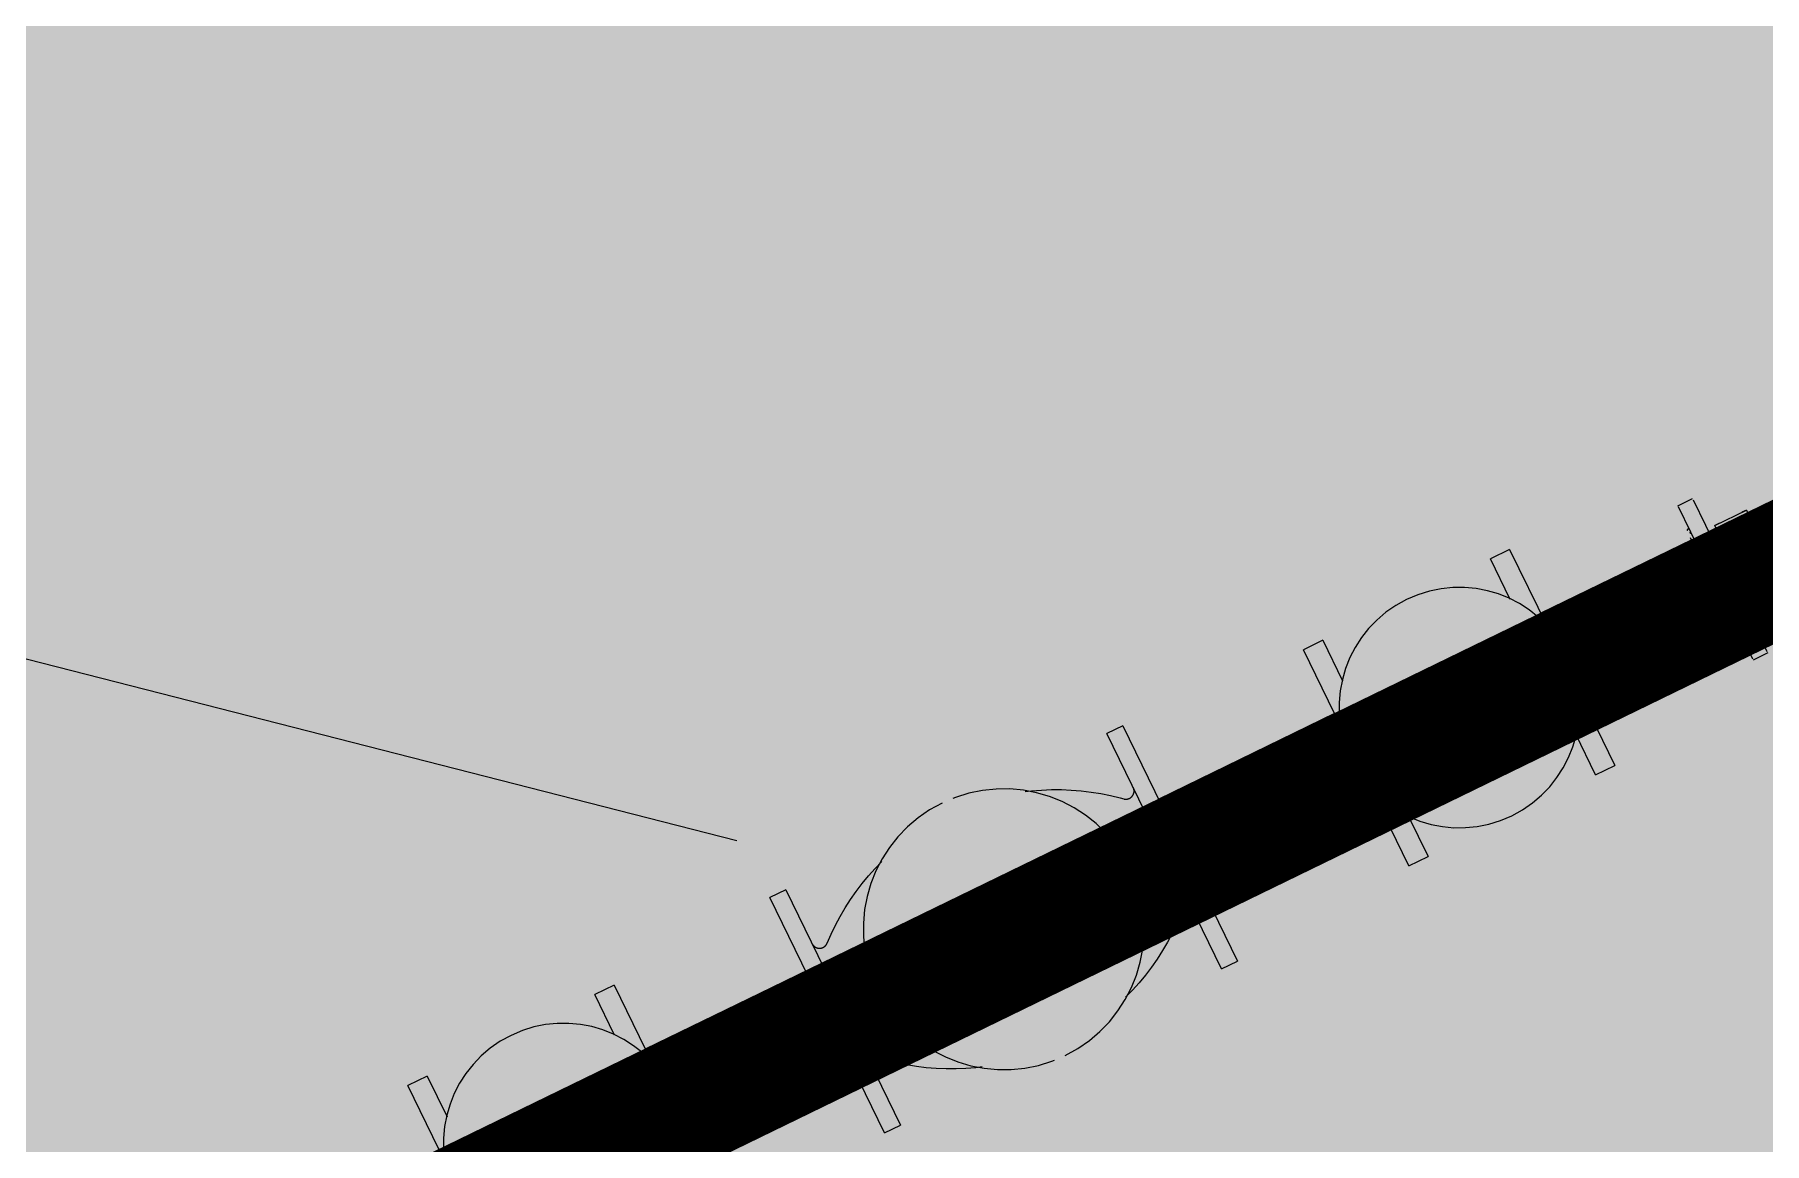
# Model space of a CAD drawing. Header units: metres. Extents: x 612156 to 614265, y 1204557 to 1208185.
# Drawn here: x 612627.827 to 612629.154, y 1207738.689 to 1207739.54 of the extents above; entities that cross this region are included whole.
import ezdxf

# ---------------------------------------------------------------- set-up
doc = ezdxf.new("R2010")
doc.units = ezdxf.units.M
doc.header["$MEASUREMENT"] = 0
for name, pattern in [('DASHDOT', [1, 0.5, -0.25, 0, -0.25]), ('DIVIDE', [1.25, 0.5, -0.25, 0, -0.25, 0, -0.25]), ('HT_CN_Cấp nước sạch', [11, 2.8, -1.45, 0.5, -1.45, 4.8]), ('xref_bct2_tong the$0$ACAD_ISO02W100', [15, 12, -3]), ('xref_bct2_tong the$0$Dash', [6.35, 3.175, -3.175])]:
    doc.linetypes.add(name, pattern=pattern)
for name, color, linetype in [('@.3. Ong cap nuoc D100', 5, 'Continuous'), ('GT-MCN', 7, 'Continuous'), ('HT_CN_Cấp nước sạch', 3, 'HT_CN_Cấp nước sạch'), ('xref_bct2_tong the$0$0-Dat hanh lang duong sat', 139, 'Continuous'), ('xref_bct2_tong the$0$CHI GIOI XAY DUNG', 7, 'Continuous'), ('xref_bct2_tong the$0$VTD_Bang toa do', 7, 'Continuous')]:
    doc.layers.add(name, color=color, linetype=linetype)
for name, color, linetype, lineweight in [('xref_bct2_tong the$0$2. Dat cay xanh TDTT', 60, 'Continuous', 20), ('xref_bct2_tong the$0$GACH LAT', 8, 'Continuous', 5), ('xref_bct2_tong the$0$QH_DAT_CTHTKT_DuongGT', 8, 'xref_bct2_tong the$0$ACAD_ISO02W100', 20)]:
    doc.layers.add(name, color=color, linetype=linetype, lineweight=lineweight)
doc.styles.get("Standard").update_dxf_attribs({"font": 'arial.ttf'})
doc.dimstyles.get("Standard").update_dxf_attribs({"dimtxt": 0.18, "dimasz": 0.18, "dimexe": 0.18, "dimexo": 0.0625, "dimgap": 0.09, "dimtad": 0, "dimtih": 1, "dimtoh": 1, "dimdec": 4, "dimzin": 0, "dimdsep": 46, "dimtxsty": 'Standard', "dimcen": 0.09, "dimadec": 0, "dimazin": 0, "dimtfac": 1, "dimtdec": 4, "dimtofl": 0, "dimtmove": 0, "dimatfit": 3, "dimfxl": 1, "dimtolj": 1, "dimtzin": 0, "dimarcsym": 0})

# ---------------------------------------------------------------- blocks, each defined once
blk = doc.blocks.new('dong ho nuoc')
at = {"layer": '@.3. Ong cap nuoc D100', "color": 170, "linetype": 'DASHDOT', "ltscale": 4}
for p, q in [((-7.2221, 0.6096), (-7.3047, 0.6096)), ((-7.3047, -0.6096), (-7.3047, 0.6096)), ((-7.2221, 0.6096), (-7.2221, -0.6096)), ((-5.4759, 0.6096), (-5.5584, 0.6096)), ((-5.5584, -0.6096), (-5.5584, 0.6096)), ((-5.4759, 0.6096), (-5.4759, -0.6096)), ((-9.1043, 0.56), (-9.2043, 0.56)), ((-9.2043, 0.1624), (-9.2043, 0.56)), ((-9.1043, 0.56), (-9.1043, 0.3493)), ((-8.1363, 0.56), (-8.2363, 0.56)), ((-8.2363, 0.3493), (-8.2363, 0.56)), ((-8.1363, 0.56), (-8.1363, 0.1624)), ((-4.4643, 0.56), (-4.5643, 0.56)), ((-4.5643, 0.1624), (-4.5643, 0.56)), ((-4.4643, 0.56), (-4.4643, 0.3493)), ((-3.4963, 0.56), (-3.5963, 0.56)), ((-3.5963, 0.3493), (-3.5963, 0.56)), ((-3.4963, 0.56), (-3.4963, 0.1624)), ((-2.7026, 0.4), (-2.6266, 0.4)), ((-2.7026, 0), (-2.7026, 0.3939)), ((-2.6266, 0.3939), (-2.6266, 0)), ((-2.7146, 0.2771), (-2.7026, 0.284)), ((-2.7146, 0.2756), (-2.7146, 0.2756)), ((-2.5886, 0.19), (-2.5886, 0.242)), ((-2.5886, 0.242), (-2.4246, 0.242)), ((-2.5646, 0.242), (-2.5886, 0.242)), ((-2.4246, 0.242), (-2.4486, 0.242)), ((-2.4246, 0.242), (-2.4246, 0.19)), ((-7.3047, 0.2286), (-8.1363, 0.2286)), ((-8.1363, -0.1616), (-8.1363, 0.1616)), ((-4.5643, 0.2286), (-5.4759, 0.2286)), ((-4.5643, 0.1616), (-4.5643, -0.1616)), ((-2.7146, 0.2286), (-3.4963, 0.2286)), ((-3.4963, -0.1616), (-3.4963, 0.1616)), ((-2.7146, 0), (-2.7146, 0.2399)), ((-2.7146, 0.2286), (-2.7146, -0.2286)), ((-2.5946, 0.19), (-2.5946, 0)), ((-2.5946, 0.1629), (-2.5946, 0.19)), ((-2.4026, 0.1876), (-2.4026, 0)), ((-2.3658, 0.188), (-2.0462, 0.188)), ((-7.3047, 0), (-8.1103, 0)), ((-4.5903, 0), (-5.4759, 0)), ((-2.7146, 0), (-3.4703, 0)), ((-2.7146, -0.2399), (-2.7146, 0)), ((-2.7026, 0), (-2.7026, -0.3939)), ((-2.6266, -0.3939), (-2.6266, 0)), ((-2.5946, 0), (-2.5946, -0.19)), ((-2.502, 0), (-2.502, 0)), ((-8.1363, -0.1624), (-8.1363, -0.56)), ((-8.1363, -0.2286), (-7.3047, -0.2286)), ((-5.4759, -0.2286), (-4.5643, -0.2286)), ((-4.5643, -0.56), (-4.5643, -0.1624)), ((-3.4963, -0.1624), (-3.4963, -0.56)), ((-3.4963, -0.2286), (-2.7146, -0.2286)), ((-2.4179, -0.19), (-2.5946, -0.19)), ((-2.7146, -0.2756), (-2.7146, -0.2756)), ((-2.7026, -0.284), (-2.7146, -0.2771)), ((-4.4643, -0.3493), (-4.4643, -0.56)), ((-3.5963, -0.56), (-3.5963, -0.3493)), ((-2.6266, -0.4), (-2.7026, -0.4)), ((-4.5643, -0.56), (-4.4643, -0.56)), ((-3.5963, -0.56), (-3.4963, -0.56)), ((-7.3047, -0.6096), (-7.2221, -0.6096)), ((-5.5584, -0.6096), (-5.4759, -0.6096))]:
    blk.add_line(p, q, dxfattribs=at)
at = {"layer": '@.3. Ong cap nuoc D100', "color": 170, "linetype": 'DASHDOT', "ltscale": 4, "flags": 128}
for points in [[(-7.1587, 0.3017), (-7.1235, 0.3317), (-7.0872, 0.3603), (-7.0498, 0.3875), (-7.0113, 0.4131), (-6.9719, 0.4371), (-6.9315, 0.4596), (-6.8902, 0.4804), (-6.8481, 0.4996), (-6.8053, 0.517), (-6.7619, 0.5328)], [(-6.0194, 0.5328), (-5.9911, 0.523), (-5.948, 0.5062), (-5.9057, 0.4877), (-5.8641, 0.4674), (-5.8234, 0.4456), (-5.7836, 0.4221), (-5.7447, 0.3971), (-5.7069, 0.3705), (-5.6702, 0.3424), (-5.6346, 0.3129), (-5.6218, 0.3017)], [(-7.2221, 0.3286), (-7.222, 0.3271), (-7.2218, 0.3256), (-7.2216, 0.3241), (-7.2213, 0.3226), (-7.221, 0.3211), (-7.2206, 0.3196), (-7.2202, 0.3182), (-7.2197, 0.3167), (-7.2191, 0.3153), (-7.2185, 0.3139), (-7.2178, 0.3125), (-7.2171, 0.3112), (-7.2163, 0.3099), (-7.2155, 0.3086), (-7.2146, 0.3074), (-7.2136, 0.3062), (-7.2126, 0.305), (-7.2116, 0.3039), (-7.2106, 0.3028), (-7.2094, 0.3018), (-7.2083, 0.3008), (-7.2071, 0.2998), (-7.2059, 0.2989), (-7.2046, 0.2981), (-7.2033, 0.2973), (-7.202, 0.2965), (-7.2006, 0.2958), (-7.1992, 0.2952), (-7.1978, 0.2946), (-7.1964, 0.2941), (-7.1949, 0.2936), (-7.1935, 0.2932), (-7.192, 0.2929), (-7.1905, 0.2926), (-7.189, 0.2924), (-7.1875, 0.2922), (-7.1859, 0.2921), (-7.1844, 0.292), (-7.1829, 0.2921), (-7.1814, 0.2921), (-7.1799, 0.2923), (-7.1783, 0.2925), (-7.1768, 0.2927), (-7.1753, 0.293), (-7.1739, 0.2934), (-7.1724, 0.2938), (-7.171, 0.2943), (-7.1695, 0.2949), (-7.1682, 0.2955), (-7.1668, 0.2962), (-7.1654, 0.2969), (-7.1641, 0.2976), (-7.1628, 0.2985), (-7.1616, 0.2993), (-7.1604, 0.3003), (-7.1592, 0.3012), (-7.1587, 0.3017)], [(-7.2219, 0.3267), (-7.2218, 0.3256), (-7.2216, 0.3241), (-7.2213, 0.3226), (-7.221, 0.3211), (-7.2206, 0.3196), (-7.2202, 0.3182), (-7.2197, 0.3167), (-7.2191, 0.3153), (-7.2185, 0.3139), (-7.2178, 0.3125), (-7.2171, 0.3112), (-7.2163, 0.3099), (-7.2155, 0.3086), (-7.2146, 0.3074), (-7.2136, 0.3062), (-7.2126, 0.305), (-7.2116, 0.3039), (-7.2106, 0.3028), (-7.2094, 0.3018), (-7.2083, 0.3008), (-7.2071, 0.2998), (-7.2059, 0.2989), (-7.2046, 0.2981), (-7.2033, 0.2973), (-7.202, 0.2965), (-7.2006, 0.2958), (-7.1992, 0.2952), (-7.1978, 0.2946), (-7.1964, 0.2941), (-7.1949, 0.2936), (-7.1935, 0.2932), (-7.192, 0.2929), (-7.1905, 0.2926), (-7.189, 0.2924), (-7.1875, 0.2922), (-7.1859, 0.2921), (-7.1844, 0.292), (-7.1829, 0.2921), (-7.1814, 0.2921), (-7.1799, 0.2923), (-7.1783, 0.2925), (-7.1768, 0.2927), (-7.1753, 0.293), (-7.1739, 0.2934), (-7.1724, 0.2938), (-7.171, 0.2943), (-7.1695, 0.2949), (-7.1682, 0.2955), (-7.1668, 0.2962), (-7.1654, 0.2969), (-7.1641, 0.2976), (-7.1628, 0.2985), (-7.1616, 0.2993), (-7.1604, 0.3003), (-7.1592, 0.3012), (-7.1587, 0.3017)], [(-5.6218, 0.3017), (-5.6207, 0.3007), (-5.6195, 0.2997), (-5.6182, 0.2988), (-5.617, 0.298), (-5.6157, 0.2972), (-5.6143, 0.2965), (-5.613, 0.2958), (-5.6116, 0.2952), (-5.6102, 0.2946), (-5.6088, 0.2941), (-5.6073, 0.2936), (-5.6058, 0.2932), (-5.6043, 0.2929), (-5.6029, 0.2926), (-5.6013, 0.2923), (-5.5998, 0.2922), (-5.5983, 0.2921), (-5.5968, 0.292), (-5.5953, 0.2921), (-5.5937, 0.2921), (-5.5922, 0.2923), (-5.5907, 0.2925), (-5.5892, 0.2927), (-5.5877, 0.2931), (-5.5862, 0.2934), (-5.5848, 0.2939), (-5.5833, 0.2944), (-5.5819, 0.2949), (-5.5805, 0.2955), (-5.5792, 0.2962), (-5.5778, 0.2969), (-5.5765, 0.2977), (-5.5752, 0.2985), (-5.574, 0.2994), (-5.5728, 0.3003), (-5.5716, 0.3013), (-5.5705, 0.3023), (-5.5694, 0.3034), (-5.5683, 0.3045), (-5.5673, 0.3056), (-5.5664, 0.3068), (-5.5655, 0.3081), (-5.5646, 0.3093), (-5.5638, 0.3106), (-5.563, 0.3119), (-5.5623, 0.3133), (-5.5617, 0.3147), (-5.5611, 0.3161), (-5.5606, 0.3175), (-5.5601, 0.3189), (-5.5597, 0.3204), (-5.5593, 0.3219), (-5.559, 0.3234), (-5.5588, 0.3249), (-5.5586, 0.3264), (-5.5585, 0.3279), (-5.5584, 0.3294)], [(-5.6218, 0.3017), (-5.6207, 0.3007), (-5.6195, 0.2997), (-5.6182, 0.2988), (-5.617, 0.298), (-5.6157, 0.2972), (-5.6143, 0.2965), (-5.613, 0.2958), (-5.6116, 0.2952), (-5.6102, 0.2946), (-5.6088, 0.2941), (-5.6073, 0.2936), (-5.6058, 0.2932), (-5.6043, 0.2929), (-5.6029, 0.2926), (-5.6013, 0.2923), (-5.5998, 0.2922), (-5.5983, 0.2921), (-5.5968, 0.292), (-5.5953, 0.2921), (-5.5937, 0.2921), (-5.5922, 0.2923), (-5.5907, 0.2925), (-5.5892, 0.2927), (-5.5877, 0.2931), (-5.5862, 0.2934), (-5.5848, 0.2939), (-5.5833, 0.2944), (-5.5819, 0.2949), (-5.5805, 0.2955), (-5.5792, 0.2962), (-5.5778, 0.2969), (-5.5765, 0.2977), (-5.5752, 0.2985), (-5.574, 0.2994), (-5.5728, 0.3003), (-5.5716, 0.3013), (-5.5705, 0.3023), (-5.5694, 0.3034), (-5.5683, 0.3045), (-5.5673, 0.3056), (-5.5664, 0.3068), (-5.5655, 0.3081), (-5.5646, 0.3093), (-5.5638, 0.3106), (-5.563, 0.3119), (-5.5623, 0.3133), (-5.5617, 0.3147), (-5.5611, 0.3161), (-5.5606, 0.3175), (-5.5601, 0.3189), (-5.5597, 0.3204), (-5.5593, 0.3219), (-5.559, 0.3234), (-5.5588, 0.3249), (-5.5586, 0.3264), (-5.5586, 0.3267)], [(-2.5946, 0.19), (-2.5959, 0.19), (-2.5971, 0.1901), (-2.5984, 0.1902), (-2.5997, 0.1904), (-2.6009, 0.1906), (-2.6022, 0.1909), (-2.6034, 0.1912), (-2.6046, 0.1916), (-2.6059, 0.1921), (-2.607, 0.1925), (-2.6082, 0.193), (-2.6094, 0.1936), (-2.6105, 0.1942), (-2.6116, 0.1949), (-2.6126, 0.1956), (-2.6137, 0.1963), (-2.6147, 0.1971), (-2.6157, 0.1979), (-2.6166, 0.1988), (-2.6175, 0.1997), (-2.6184, 0.2006), (-2.6192, 0.2016), (-2.62, 0.2026), (-2.6208, 0.2036), (-2.6215, 0.2047), (-2.6222, 0.2058), (-2.6228, 0.2069), (-2.6234, 0.2081), (-2.6239, 0.2092), (-2.6244, 0.2104), (-2.6248, 0.2116), (-2.6252, 0.2128), (-2.6256, 0.2141), (-2.6259, 0.2153), (-2.6261, 0.2166), (-2.6263, 0.2178), (-2.6264, 0.2191)], [(-2.5946, 0.19), (-2.5959, 0.19), (-2.5971, 0.1901), (-2.5984, 0.1902), (-2.5997, 0.1904), (-2.6009, 0.1906), (-2.6022, 0.1909), (-2.6034, 0.1912), (-2.6046, 0.1916), (-2.6059, 0.1921), (-2.607, 0.1925), (-2.6082, 0.193), (-2.6094, 0.1936), (-2.6105, 0.1942), (-2.6116, 0.1949), (-2.6126, 0.1956), (-2.6137, 0.1963), (-2.6147, 0.1971), (-2.6157, 0.1979), (-2.6166, 0.1988), (-2.6175, 0.1997), (-2.6184, 0.2006), (-2.6192, 0.2016), (-2.62, 0.2026), (-2.6208, 0.2036), (-2.6215, 0.2047), (-2.6222, 0.2058), (-2.6228, 0.2069), (-2.6234, 0.2081), (-2.6239, 0.2092), (-2.6244, 0.2104), (-2.6248, 0.2116), (-2.6252, 0.2128), (-2.6256, 0.2141), (-2.6259, 0.2153), (-2.6261, 0.2166), (-2.6263, 0.2178), (-2.6264, 0.2187)], [(-2.4207, 0.1898), (-2.4096, 0.191), (-2.3985, 0.1917), (-2.3872, 0.1916), (-2.3761, 0.191), (-2.365, 0.1897), (-2.3541, 0.1878), (-2.3435, 0.1854), (-2.3401, 0.1845)], [(-2.5946, 0), (-2.5466, 0), (-2.4986, 0), (-2.4506, 0), (-2.4026, 0)], [(-2.6263, -0.2182), (-2.6262, -0.2169), (-2.6259, -0.2156), (-2.6257, -0.2144), (-2.6253, -0.2132), (-2.625, -0.2119), (-2.6245, -0.2107), (-2.6241, -0.2095), (-2.6235, -0.2084), (-2.623, -0.2072), (-2.6224, -0.2061), (-2.6217, -0.205), (-2.621, -0.2039), (-2.6202, -0.2029), (-2.6195, -0.2019), (-2.6186, -0.2009), (-2.6178, -0.2), (-2.6169, -0.199), (-2.6159, -0.1982), (-2.615, -0.1973), (-2.614, -0.1965), (-2.6129, -0.1958), (-2.6119, -0.1951), (-2.6108, -0.1944), (-2.6097, -0.1938), (-2.6085, -0.1932), (-2.6074, -0.1927), (-2.6062, -0.1922), (-2.605, -0.1917), (-2.6038, -0.1913), (-2.6025, -0.191), (-2.6013, -0.1907), (-2.6, -0.1905), (-2.5988, -0.1903), (-2.5975, -0.1901), (-2.5962, -0.19), (-2.5949, -0.19), (-2.5946, -0.19)], [(-2.6263, -0.2182), (-2.6262, -0.2169), (-2.6259, -0.2156), (-2.6257, -0.2144), (-2.6253, -0.2132), (-2.625, -0.2119), (-2.6245, -0.2107), (-2.6241, -0.2095), (-2.6235, -0.2084), (-2.623, -0.2072), (-2.6224, -0.2061), (-2.6217, -0.205), (-2.621, -0.2039), (-2.6202, -0.2029), (-2.6195, -0.2019), (-2.6186, -0.2009), (-2.6178, -0.2), (-2.6169, -0.199), (-2.6159, -0.1982), (-2.615, -0.1973), (-2.614, -0.1965), (-2.6129, -0.1958), (-2.6119, -0.1951), (-2.6108, -0.1944), (-2.6097, -0.1938), (-2.6085, -0.1932), (-2.6074, -0.1927), (-2.6062, -0.1922), (-2.605, -0.1917), (-2.6038, -0.1913), (-2.6025, -0.191), (-2.6013, -0.1907), (-2.6, -0.1905), (-2.5988, -0.1903), (-2.5975, -0.1901), (-2.5962, -0.19), (-2.5949, -0.19)], [(-7.1587, -0.3017), (-7.1598, -0.3007), (-7.161, -0.2997), (-7.1623, -0.2988), (-7.1635, -0.298), (-7.1648, -0.2972), (-7.1662, -0.2965), (-7.1675, -0.2958), (-7.1689, -0.2952), (-7.1703, -0.2946), (-7.1718, -0.2941), (-7.1732, -0.2936), (-7.1747, -0.2932), (-7.1762, -0.2929), (-7.1777, -0.2926), (-7.1792, -0.2923), (-7.1807, -0.2922), (-7.1822, -0.2921), (-7.1837, -0.292), (-7.1852, -0.2921), (-7.1868, -0.2921), (-7.1883, -0.2923), (-7.1898, -0.2925), (-7.1913, -0.2927), (-7.1928, -0.2931), (-7.1943, -0.2934), (-7.1957, -0.2939), (-7.1972, -0.2944), (-7.1986, -0.2949), (-7.2, -0.2955), (-7.2014, -0.2962), (-7.2027, -0.2969), (-7.204, -0.2977), (-7.2053, -0.2985), (-7.2065, -0.2994), (-7.2077, -0.3003), (-7.2089, -0.3013), (-7.21, -0.3023), (-7.2111, -0.3034), (-7.2122, -0.3045), (-7.2132, -0.3056), (-7.2141, -0.3068), (-7.2151, -0.3081), (-7.2159, -0.3093), (-7.2167, -0.3106), (-7.2175, -0.3119), (-7.2182, -0.3133), (-7.2188, -0.3147), (-7.2194, -0.3161), (-7.2199, -0.3175), (-7.2204, -0.3189), (-7.2208, -0.3204), (-7.2212, -0.3219), (-7.2215, -0.3234), (-7.2217, -0.3249), (-7.2219, -0.3264), (-7.222, -0.3279), (-7.2221, -0.3294)], [(-7.1587, -0.3017), (-7.1598, -0.3007), (-7.161, -0.2997), (-7.1623, -0.2988), (-7.1635, -0.298), (-7.1648, -0.2972), (-7.1662, -0.2965), (-7.1675, -0.2958), (-7.1689, -0.2952), (-7.1703, -0.2946), (-7.1718, -0.2941), (-7.1732, -0.2936), (-7.1747, -0.2932), (-7.1762, -0.2929), (-7.1777, -0.2926), (-7.1792, -0.2923), (-7.1807, -0.2922), (-7.1822, -0.2921), (-7.1837, -0.292), (-7.1852, -0.2921), (-7.1868, -0.2921), (-7.1883, -0.2923), (-7.1898, -0.2925), (-7.1913, -0.2927), (-7.1928, -0.2931), (-7.1943, -0.2934), (-7.1957, -0.2939), (-7.1972, -0.2944), (-7.1986, -0.2949), (-7.2, -0.2955), (-7.2014, -0.2962), (-7.2027, -0.2969), (-7.204, -0.2977), (-7.2053, -0.2985), (-7.2065, -0.2994), (-7.2077, -0.3003), (-7.2089, -0.3013), (-7.21, -0.3023), (-7.2111, -0.3034), (-7.2122, -0.3045), (-7.2132, -0.3056), (-7.2141, -0.3068), (-7.2151, -0.3081), (-7.2159, -0.3093), (-7.2167, -0.3106), (-7.2175, -0.3119), (-7.2182, -0.3133), (-7.2188, -0.3147), (-7.2194, -0.3161), (-7.2199, -0.3175), (-7.2204, -0.3189), (-7.2208, -0.3204), (-7.2212, -0.3219), (-7.2215, -0.3234), (-7.2217, -0.3249), (-7.2219, -0.3264), (-7.2219, -0.3267)], [(-6.7611, -0.5328), (-6.7894, -0.523), (-6.8325, -0.5062), (-6.8748, -0.4877), (-6.9164, -0.4674), (-6.9571, -0.4456), (-6.9969, -0.4221), (-7.0358, -0.3971), (-7.0736, -0.3705), (-7.1103, -0.3424), (-7.1459, -0.3129), (-7.1587, -0.3017)], [(-5.6218, -0.3017), (-5.657, -0.3317), (-5.6933, -0.3603), (-5.7307, -0.3875), (-5.7692, -0.4131), (-5.8087, -0.4371), (-5.8491, -0.4596), (-5.8903, -0.4804), (-5.9324, -0.4996), (-5.9752, -0.517), (-6.0187, -0.5328)], [(-5.5584, -0.3286), (-5.5585, -0.3271), (-5.5587, -0.3256), (-5.5589, -0.3241), (-5.5592, -0.3226), (-5.5595, -0.3211), (-5.5599, -0.3196), (-5.5603, -0.3182), (-5.5608, -0.3167), (-5.5614, -0.3153), (-5.562, -0.3139), (-5.5627, -0.3125), (-5.5634, -0.3112), (-5.5642, -0.3099), (-5.5651, -0.3086), (-5.5659, -0.3074), (-5.5669, -0.3062), (-5.5679, -0.305), (-5.5689, -0.3039), (-5.57, -0.3028), (-5.5711, -0.3018), (-5.5722, -0.3008), (-5.5734, -0.2998), (-5.5747, -0.2989), (-5.5759, -0.2981), (-5.5772, -0.2973), (-5.5785, -0.2965), (-5.5799, -0.2958), (-5.5813, -0.2952), (-5.5827, -0.2946), (-5.5841, -0.2941), (-5.5856, -0.2936), (-5.587, -0.2932), (-5.5885, -0.2929), (-5.59, -0.2926), (-5.5915, -0.2924), (-5.5931, -0.2922), (-5.5946, -0.2921), (-5.5961, -0.292), (-5.5976, -0.2921), (-5.5991, -0.2921), (-5.6007, -0.2923), (-5.6022, -0.2925), (-5.6037, -0.2927), (-5.6052, -0.293), (-5.6066, -0.2934), (-5.6081, -0.2938), (-5.6095, -0.2943), (-5.611, -0.2949), (-5.6124, -0.2955), (-5.6137, -0.2962), (-5.6151, -0.2969), (-5.6164, -0.2976), (-5.6177, -0.2985), (-5.6189, -0.2993), (-5.6201, -0.3003), (-5.6213, -0.3012), (-5.6218, -0.3017)], [(-5.5586, -0.3267), (-5.5587, -0.3256), (-5.5589, -0.3241), (-5.5592, -0.3226), (-5.5595, -0.3211), (-5.5599, -0.3196), (-5.5603, -0.3182), (-5.5608, -0.3167), (-5.5614, -0.3153), (-5.562, -0.3139), (-5.5627, -0.3125), (-5.5634, -0.3112), (-5.5642, -0.3099), (-5.5651, -0.3086), (-5.5659, -0.3074), (-5.5669, -0.3062), (-5.5679, -0.305), (-5.5689, -0.3039), (-5.57, -0.3028), (-5.5711, -0.3018), (-5.5722, -0.3008), (-5.5734, -0.2998), (-5.5747, -0.2989), (-5.5759, -0.2981), (-5.5772, -0.2973), (-5.5785, -0.2965), (-5.5799, -0.2958), (-5.5813, -0.2952), (-5.5827, -0.2946), (-5.5841, -0.2941), (-5.5856, -0.2936), (-5.587, -0.2932), (-5.5885, -0.2929), (-5.59, -0.2926), (-5.5915, -0.2924), (-5.5931, -0.2922), (-5.5946, -0.2921), (-5.5961, -0.292), (-5.5976, -0.2921), (-5.5991, -0.2921), (-5.6007, -0.2923), (-5.6022, -0.2925), (-5.6037, -0.2927), (-5.6052, -0.293), (-5.6066, -0.2934), (-5.6081, -0.2938), (-5.6095, -0.2943), (-5.611, -0.2949), (-5.6124, -0.2955), (-5.6137, -0.2962), (-5.6151, -0.2969), (-5.6164, -0.2976), (-5.6177, -0.2985), (-5.6189, -0.2993), (-5.6201, -0.3003), (-5.6213, -0.3012), (-5.6218, -0.3017)]]:
    blk.add_lwpolyline(points, dxfattribs=at)
at = {"layer": '@.3. Ong cap nuoc D100', "color": 170, "linetype": 'DASHDOT', "ltscale": 4}
for centre, radius, start, end in [((-6.3903, 0), 0.6541, 90, 270), ((-6.3903, 0), 0.6541, 270, 90), ((-8.6703, 0), 0.56, 0, 180), ((-4.0303, 0), 0.56, 0, 180), ((-6.3903, 0), 0.1524, 90, 270), ((-6.3903, 0), 0.1524, 270, 90), ((-8.6703, 0), 0.56, 180, 0), ((-4.0303, 0), 0.56, 180, 0)]:
    blk.add_arc(centre, radius, start, end, dxfattribs=at)
at = {"layer": '@.3. Ong cap nuoc D100', "color": 170, "linetype": 'DASHDOT', "ltscale": 4, "extrusion": (0, 0, -1)}
for start_param, end_param in [(2.48729, 2.872885), (2.98043, 4.497984)]:
    blk.add_ellipse((-2.3658, 0), major_axis=(0, -0.188), ratio=0.707107, start_param=start_param, end_param=end_param, dxfattribs=at)
at = {"layer": '@.3. Ong cap nuoc D100', "color": 170, "linetype": 'DASHDOT', "ltscale": 4}
for points in [[(-2.7026, 0.2674), (-2.7033, 0.2666), (-2.7046, 0.2651), (-2.7057, 0.2632), (-2.7061, 0.2614), (-2.7058, 0.2601), (-2.7046, 0.2592), (-2.7033, 0.2589), (-2.7026, 0.2588)], [(-2.7026, 0.2567), (-2.7033, 0.2568), (-2.7046, 0.2572), (-2.7057, 0.2581), (-2.7061, 0.2595), (-2.7058, 0.2613), (-2.7046, 0.2633), (-2.7033, 0.2649), (-2.7026, 0.2657)], [(-2.7026, 0.1926), (-2.7033, 0.1931), (-2.7046, 0.1944), (-2.7057, 0.1966), (-2.7061, 0.1993), (-2.7058, 0.2024), (-2.7046, 0.2055), (-2.7033, 0.2077), (-2.7026, 0.2087)], [(-2.5835, 0.1879), (-2.5868, 0.1892), (-2.5884, 0.19), (-2.5886, 0.19)], [(-2.4246, 0.19), (-2.4247, 0.19), (-2.4256, 0.1896), (-2.428, 0.1886), (-2.4296, 0.1879)], [(-2.7026, 0.0957), (-2.7033, 0.0966), (-2.7046, 0.0986), (-2.7057, 0.1018), (-2.7061, 0.1055), (-2.7058, 0.1094), (-2.7046, 0.1132), (-2.7033, 0.1157), (-2.7026, 0.1169)], [(-2.7026, -0.2087), (-2.7033, -0.2077), (-2.7046, -0.2056), (-2.7057, -0.2025), (-2.7061, -0.1994), (-2.7058, -0.1966), (-2.7046, -0.1944), (-2.7033, -0.1931), (-2.7026, -0.1926)], [(-2.7026, -0.2567), (-2.7033, -0.2568), (-2.7046, -0.2572), (-2.7057, -0.2581), (-2.7061, -0.2595), (-2.7058, -0.2613), (-2.7046, -0.2633), (-2.7033, -0.2649), (-2.7026, -0.2657)], [(-2.7026, -0.2674), (-2.7033, -0.2666), (-2.7046, -0.2651), (-2.7057, -0.2632), (-2.7061, -0.2614), (-2.7058, -0.2601), (-2.7046, -0.2592), (-2.7033, -0.2589), (-2.7026, -0.2588)]]:
    blk.add_open_spline(points, degree=3, dxfattribs=at)
for points, knots in [([(-2.7026, 0.1926), (-2.7033, 0.1931), (-2.7043, 0.1941), (-2.7052, 0.1955), (-2.7061, 0.1979), (-2.7061, 0.2015), (-2.7046, 0.2055), (-2.7033, 0.2076), (-2.7026, 0.2087)], [0, 0, 0, 0, 0.166667, 0.25, 0.333333, 0.666667, 0.833333, 1, 1, 1, 1]), ([(-2.5886, 0.19), (-2.5886, 0.19), (-2.5872, 0.1894), (-2.5789, 0.1859), (-2.5643, 0.1805), (-2.5466, 0.1759), (-2.5361, 0.1738), (-2.5273, 0.1726), (-2.5183, 0.1717), (-2.5113, 0.1714), (-2.5066, 0.1714)], [0, 0, 0, 0, 0.142857, 0.285714, 0.571429, 0.678571, 0.785714, 0.839286, 0.892857, 1, 1, 1, 1]), ([(-2.5066, 0.1714), (-2.5002, 0.1714), (-2.488, 0.1721), (-2.4646, 0.1759), (-2.4429, 0.1825), (-2.4278, 0.1886), (-2.4246, 0.19), (-2.4246, 0.19)], [0, 0, 0, 0, 0.142857, 0.285714, 0.571429, 0.785714, 1, 1, 1, 1]), ([(-2.4467, 0.1492), (-2.4425, 0.1659), (-2.4361, 0.181), (-2.4269, 0.1879), (-2.4236, 0.1892), (-2.4217, 0.1897), (-2.4204, 0.1899), (-2.4193, 0.19), (-2.4183, 0.19), (-2.4169, 0.19), (-2.4151, 0.1899), (-2.4131, 0.1896), (-2.4108, 0.1892), (-2.4074, 0.1886), (-2.4046, 0.188), (-2.4026, 0.1876)], [0, 0, 0, 0, 0.5, 0.625, 0.6875, 0.71875, 0.75, 0.765625, 0.78125, 0.8125, 0.84375, 0.875, 0.90625, 0.9375, 1, 1, 1, 1]), ([(-2.4026, -0.1876), (-2.402, -0.1857), (-2.4008, -0.1818), (-2.3992, -0.1745), (-2.398, -0.1679), (-2.397, -0.1605), (-2.3963, -0.1521), (-2.3958, -0.1443), (-2.3954, -0.1377), (-2.395, -0.1326), (-2.3946, -0.1272), (-2.3943, -0.1198), (-2.3941, -0.11), (-2.3939, -0.0978), (-2.3936, -0.085), (-2.3932, -0.0716), (-2.3931, -0.0577), (-2.3932, -0.0434), (-2.3932, -0.0293), (-2.393, -0.0149), (-2.393, 0), (-2.393, 0.0149), (-2.3932, 0.0293), (-2.3932, 0.0434), (-2.3931, 0.0577), (-2.3932, 0.0716), (-2.3936, 0.085), (-2.3939, 0.0977), (-2.3941, 0.11), (-2.3943, 0.1198), (-2.3946, 0.1272), (-2.395, 0.1326), (-2.3954, 0.1377), (-2.3958, 0.1443), (-2.3963, 0.1521), (-2.397, 0.1605), (-2.398, 0.168), (-2.3992, 0.1745), (-2.4008, 0.1818), (-2.402, 0.1857), (-2.4026, 0.1876)], [0, 0, 0, 0, 0.055556, 0.083333, 0.111111, 0.138889, 0.166667, 0.194444, 0.208333, 0.222222, 0.236111, 0.25, 0.277778, 0.305556, 0.333333, 0.361111, 0.388889, 0.416667, 0.444444, 0.472222, 0.5, 0.527778, 0.555556, 0.583333, 0.611111, 0.638889, 0.666667, 0.694444, 0.722222, 0.75, 0.763889, 0.777778, 0.791667, 0.805556, 0.833333, 0.861111, 0.888889, 0.916667, 0.944444, 1, 1, 1, 1]), ([(-2.4785, 0), (-2.4784, 0.0234), (-2.4752, 0.0643), (-2.463, 0.1148), (-2.4526, 0.139), (-2.4467, 0.1492)], [0, 0, 0, 0, 0.4, 0.7, 1, 1, 1, 1]), ([(-2.7026, -0.1003), (-2.7033, -0.1013), (-2.7043, -0.1028), (-2.7052, -0.1049), (-2.7061, -0.1082), (-2.7061, -0.1129), (-2.7046, -0.1177), (-2.7033, -0.1202), (-2.7026, -0.1214)], [0, 0, 0, 0, 0.166667, 0.25, 0.333333, 0.666667, 0.833333, 1, 1, 1, 1]), ([(-2.7026, -0.2087), (-2.7033, -0.2076), (-2.7043, -0.206), (-2.7052, -0.2039), (-2.7061, -0.2009), (-2.7061, -0.1973), (-2.7046, -0.1943), (-2.7033, -0.1931), (-2.7026, -0.1926)], [0, 0, 0, 0, 0.166667, 0.25, 0.333333, 0.666667, 0.833333, 1, 1, 1, 1])]:
    blk.add_open_spline(points, degree=3, knots=knots, dxfattribs=at)
blk = doc.blocks.new('xref_bct2_tong the$0$mbtt')
at = {"layer": 'xref_bct2_tong the$0$2. Dat cay xanh TDTT'}
h = blk.add_hatch(dxfattribs=at)
h.set_pattern_fill('GRASS', color=98, scale=0.8, angle=14)
h.set_pattern_definition([(104, (-96.5067, 1097.6243), (-0.68573384038, 0.41203045982), [0.15, -0.9813708504]), (59, (-96.5067, 1097.6243), (-0.68573384056, 0.41203045993), [0.15, -0.65]), (149, (-96.5067, 1097.6243), (-0.41203045993, -0.68573384056), [0.15, -0.65])])
edge = h.paths.add_edge_path()
edge.add_line((612848.486, 1208418.2523), (612712.6351, 1208383.6715))
edge.add_line((612712.6351, 1208383.6715), (612644.0911, 1208366.1095))
edge.add_line((612644.0911, 1208366.1095), (612644.1699, 1208365.5857))
edge.add_line((612644.1699, 1208365.5857), (612705.1333, 1208381.146))
edge.add_arc((612706.8645, 1208374.3635), 7, 91.71901, 104.31845, ccw=False)
edge.add_line((612706.6545, 1208381.3603), (612716.5909, 1208381.6585))
edge.add_arc((612716.2781, 1208388.6515), 7, 272.56115, 284.31848)
edge.add_line((612718.0093, 1208381.869), (612822.2522, 1208408.476))
edge.add_arc((612823.9833, 1208401.6934), 7, 30.86327, 104.31848, ccw=False)
edge.add_line((612829.9921, 1208405.2843), (612841.6972, 1208385.698))
edge.add_arc((612835.6885, 1208382.1071), 7, 14.31848, 30.86327, ccw=False)
edge.add_line((612842.471, 1208383.8382), (612843.7569, 1208378.8004))
edge.add_arc((612836.9743, 1208377.0693), 7, -59.1377, 14.31848, ccw=False)
edge.add_line((612840.5652, 1208371.0604), (612748.4326, 1208316.0026))
edge.add_arc((612752.0235, 1208309.9937), 7, 120.8623, 134.05396)
edge.add_line((612747.1561, 1208315.0245), (612720.9149, 1208289.6359))
edge.add_arc((612716.0476, 1208294.6667), 7, 300.86701, 314.05396, ccw=False)
edge.add_line((612719.6389, 1208288.6582), (612667.5451, 1208257.5214))
edge.add_arc((612671.6494, 1208250.6545), 8, 120.86701, 127.39647)
edge.add_line((612666.7908, 1208257.0101), (612669.9465, 1208250.7237))
edge.add_line((612669.9465, 1208250.7237), (612693.7268, 1208262.2827))
edge.add_line((612693.7268, 1208262.2827), (612748.0815, 1208314.8751))
edge.add_line((612748.0815, 1208314.8751), (612846.3307, 1208374.1886))
edge.add_line((612846.3307, 1208374.1886), (612847.1252, 1208390.4301))
edge.add_line((612847.1252, 1208390.4301), (612848.0045, 1208408.4086))
edge.add_line((612848.0045, 1208408.4086), (612848.486, 1208418.2523))
h.paths.add_polyline_path([(612844.4004, 1208408.4221), (612846.9973, 1208408.2951), (612846.8507, 1208405.2987), (612844.2538, 1208405.4257)], flags=16)
h.paths.add_polyline_path([(612842.9566, 1208399.3731), (612842.81, 1208396.3766), (612840.2131, 1208396.5037), (612840.3597, 1208399.5001)], flags=16)
h.paths.add_polyline_path([(612844.205, 1208404.4269), (612846.8019, 1208404.2999), (612846.6553, 1208401.3035), (612844.0584, 1208401.4305)], flags=16)
h.paths.add_polyline_path([(612844.0095, 1208400.4317), (612846.6064, 1208400.3046), (612846.4599, 1208397.3082), (612843.863, 1208397.4352)], flags=16)
h.paths.add_polyline_path([(612840.7505, 1208407.4905), (612843.3474, 1208407.3635), (612843.2008, 1208404.3671), (612840.6039, 1208404.4941)], flags=16)
h.paths.add_polyline_path([(612840.5551, 1208403.4953), (612843.152, 1208403.3683), (612843.0054, 1208400.3719), (612840.4085, 1208400.4989)], flags=16)
h.paths.add_polyline_path([(612843.8141, 1208396.4364), (612846.8105, 1208396.2899), (612846.2243, 1208384.3042), (612843.2279, 1208384.4508)], flags=16)
h.paths.add_polyline_path([(612708.9957, 1208281.7679), (612710.5312, 1208279.1907), (612700.2222, 1208273.0487), (612698.6867, 1208275.626)], flags=16)
h.paths.add_polyline_path([(612694.2761, 1208272.9964), (612695.8116, 1208270.4192), (612685.5025, 1208264.2772), (612683.967, 1208266.8544)], flags=16)
h.paths.add_polyline_path([(612691.1138, 1208266.4288), (612692.4443, 1208264.1956), (612689.8676, 1208262.6593), (612688.5371, 1208264.8924)], flags=16)
h.paths.add_polyline_path([(612687.8493, 1208264.4838), (612689.1798, 1208262.2507), (612686.6031, 1208260.7143), (612685.2726, 1208262.9475)], flags=16)
h.paths.add_polyline_path([(612682.7424, 1208265.6312), (612684.0729, 1208263.398), (612681.4962, 1208261.8617), (612680.1657, 1208264.0948)], flags=16)
h.paths.add_polyline_path([(612684.5847, 1208262.5389), (612685.9152, 1208260.3058), (612683.3385, 1208258.7694), (612682.008, 1208261.0026)], flags=16)
h.paths.add_polyline_path([(612679.4778, 1208263.6863), (612680.8084, 1208261.4531), (612678.2316, 1208259.9167), (612676.9011, 1208262.1499)], flags=16)
h.paths.add_polyline_path([(612680.2962, 1208259.3927), (612680.9614, 1208258.2761), (612676.6236, 1208255.6905), (612675.9583, 1208256.8071)], flags=16)
h.paths.add_polyline_path([(612676.2133, 1208261.7413), (612677.5438, 1208259.5082), (612674.9671, 1208257.9718), (612673.6366, 1208260.205)], flags=16)
blk = doc.blocks.new('xref_bct2_tong the$0$fdgsdhsh')
at = {"layer": 'xref_bct2_tong the$0$GACH LAT'}
h = blk.add_hatch(dxfattribs=at)
h.set_pattern_fill('AR-HBONE', color=256, scale=0.1, angle=6e-15)
edge = h.paths.add_edge_path()
edge.add_line((612651.7823, 1207693.1565), (612647.8969, 1207699.8992))
edge.add_line((612647.8969, 1207699.8992), (612650.3966, 1207704.0329))
edge.add_line((612650.3966, 1207704.0329), (612789.6646, 1207698.4992))
edge.add_line((612789.6646, 1207698.4992), (612789.8599, 1207702.4757))
edge.add_arc((612788.8498, 1207692.5269), 10, 84.20262, 87.72462)
edge.add_line((612789.2468, 1207702.519), (612654.0636, 1207707.8903))
edge.add_arc((612653.6665, 1207697.8982), 10, 87.72462, 209.95239)
edge.add_line((612645.0021, 1207692.9054), (612646.6089, 1207690.1171))
edge.add_arc((612574.1228, 1207646.6753), 84.507, -0.978671, 30.93474, ccw=False)
edge.add_line((612658.6174, 1207645.2319), (612657.042, 1207606.7471))
edge.add_line((612657.042, 1207606.7471), (612663.0382, 1207606.5306))
edge.add_line((612663.0382, 1207606.5306), (612664.6153, 1207645.0567))
edge.add_arc((612574.1228, 1207646.6753), 90.507, 358.97529, 390.901619)
edge = h.paths.add_edge_path()
edge.add_line((612603.4164, 1207848.3396), (612603.2758, 1207849.2362))
edge.add_line((612603.2758, 1207849.2362), (612601.4891, 1207848.7841))
edge.add_arc((612604.2277, 1207856.2569), 7.9588, 249.87389, 264.14951)
edge = h.paths.add_edge_path()
edge.add_arc((612609.2661, 1207822.762), 8, 188.52517, 264.05128)
edge.add_line((612608.437, 1207814.8051), (612604.466, 1207841.3826))
edge.add_arc((612607.5807, 1207834.0138), 8, 112.91268, 188.54833)
edge.add_line((612599.6695, 1207832.8247), (612601.3545, 1207821.5761))
edge = h.paths.add_edge_path()
edge.add_line((612628.6874, 1207733.2349), (612629.1885, 1207733.4865))
edge.add_line((612629.1885, 1207733.4865), (612626.0373, 1207739.7638))
edge.add_arc((612630.8953, 1207733.4078), 8, 127.39144, 209.95239)
edge.add_line((612623.9638, 1207729.4135), (612629.0664, 1207720.5599))
edge.add_arc((612637.7308, 1207725.5527), 10, 209.95239, 267.72462)
edge.add_line((612637.3338, 1207715.5606), (612789.7978, 1207709.5026))
edge.add_arc((612790.1948, 1207719.4947), 10, 267.72462, 270.05579)
edge.add_line((612790.2046, 1207709.4947), (612790.4004, 1207713.4818))
edge.add_line((612790.4004, 1207713.4818), (612641.5434, 1207719.3965))
edge.add_line((612641.5434, 1207719.3965), (612634.0509, 1207723.9272))
edge.add_line((612634.0509, 1207723.9272), (612628.6874, 1207733.2349))
edge = h.paths.add_edge_path()
edge.add_line((612619.3077, 1207753.7593), (612616.3603, 1207762.3282))
edge.add_line((612616.3603, 1207762.3282), (612612.1532, 1207790.2823))
edge.add_arc((612615.2412, 1207782.902), 8.0003, 112.70468, 188.24891)
edge.add_line((612607.3237, 1207781.7542), (612610.9282, 1207757.7125))
edge.add_arc((612651.5773, 1207763.8101), 41.1039, 188.53102, 197.74551)
edge.add_arc((612620.0475, 1207753.7225), 7.9998, 197.7621, 290.12995)
edge.add_arc((612669.3277, 1207770.4858), 52.4787, 205.76021, 207.55232, ccw=False)
edge.add_arc((612815.0883, 1207838.8437), 213.4699, 203.489301, 205.281407, ccw=False)
h = blk.add_hatch(dxfattribs=at)
h.set_pattern_fill('AR-HBONE', color=256, scale=0.1, angle=6e-15)
h.paths.add_polyline_path([(612593.1271, 1207755.0441), (612579.9068, 1207843.2375), (612574.0626, 1207841.7513), (612587.1934, 1207754.1547, 0.093767), (612595.1565, 1207731.3373), (612601.8879, 1207719.6558), (612604.8659, 1207720.4635), (612615.2439, 1207702.3025), (612612.0141, 1207702.083), (612625.9256, 1207677.9412, -0.139846), (612634.6248, 1207645.904), (612633.0574, 1207607.6134), (612639.0535, 1207607.3968), (612640.6232, 1207645.741, 0.139939), (612631.0946, 1207680.9883), (612600.3552, 1207734.333, -0.093767)])
h.paths.add_polyline_path([(612604.8659, 1207720.4635), (612601.8879, 1207719.6558), (612612.0141, 1207702.083), (612615.2439, 1207702.3025)], flags=17)
at = {"layer": 'xref_bct2_tong the$0$QH_DAT_CTHTKT_DuongGT', "linetype": 'Continuous'}
h = blk.add_hatch(dxfattribs=at)
h.set_pattern_fill('ANSI31', color=256, scale=3)
h.set_pattern_definition([(45, (0, 0), (-0.26516504294, 0.26516504294), [])])
edge = h.paths.add_edge_path()
edge.add_arc((612651.4752, 1207763.7905), 50, 188.52517, 209.95239, ccw=False)
edge.add_line((612602.0276, 1207756.3783), (612588.6706, 1207845.4842))
edge.add_line((612588.6706, 1207845.4842), (612585.7499, 1207844.7235))
edge.add_line((612585.7499, 1207844.7235), (612579.9068, 1207843.2375))
edge.add_line((612579.9068, 1207843.2375), (612593.1271, 1207755.0441))
edge.add_arc((612651.4752, 1207763.7905), 59, 188.525174, 209.952386)
edge.add_line((612600.3552, 1207734.333), (612631.0946, 1207680.9883))
edge.add_arc((612574.1228, 1207646.6753), 66.507, -0.804935, 31.059729, ccw=False)
edge.add_line((612640.6232, 1207645.741), (612639.0535, 1207607.3968))
edge.add_line((612639.0535, 1207607.3968), (612648.0478, 1207607.072))
edge.add_line((612648.0478, 1207607.072), (612649.6204, 1207645.4898))
edge.add_arc((612574.1228, 1207646.6753), 75.507, 359.100419, 390.99164)
edge.add_line((612638.8506, 1207685.5548), (612608.1531, 1207738.8265))
edge = h.paths.add_edge_path()
edge.add_line((612654.0636, 1207707.8903), (612789.2468, 1207702.519))
edge.add_arc((612788.8498, 1207692.5269), 10, 84.20262, 87.72462, ccw=False)
edge.add_line((612789.8599, 1207702.4757), (612790.0325, 1207705.9905))
edge.add_line((612790.0325, 1207705.9905), (612623.256, 1207712.6172))
edge.add_line((612623.256, 1207712.6172), (612638.8506, 1207685.5548))
edge.add_arc((612574.1228, 1207646.6753), 75.507, -0.899581, 30.99164, ccw=False)
edge.add_line((612649.6204, 1207645.4898), (612648.0478, 1207607.072))
edge.add_line((612648.0478, 1207607.072), (612657.042, 1207606.7471))
edge.add_line((612657.042, 1207606.7471), (612658.6174, 1207645.2319))
edge.add_arc((612574.1228, 1207646.6753), 84.507, 359.021329, 390.93474)
edge.add_line((612646.6089, 1207690.1171), (612645.0021, 1207692.9054))
edge.add_arc((612653.6665, 1207697.8982), 10, 87.72462, 209.95239, ccw=False)
edge = h.paths.add_edge_path()
edge.add_arc((612630.8957, 1207733.4078), 8.0003, 127.39339, 209.94905, ccw=False)
edge.add_line((612626.0372, 1207739.7639), (612622.8001, 1207746.211))
edge.add_arc((612620.0478, 1207753.7227), 8, 197.76293, 290.12314, ccw=False)
edge.add_arc((612651.5773, 1207763.8101), 41.1039, 188.53102, 197.74551, ccw=False)
edge.add_line((612610.9282, 1207757.7125), (612607.3293, 1207781.7161))
edge.add_arc((612615.2375, 1207782.9027), 7.9967, 112.67974, 188.53329, ccw=False)
edge.add_line((612612.1541, 1207790.2811), (612608.437, 1207814.8051))
edge.add_arc((612609.2619, 1207822.7529), 7.9905, 188.51844, 264.07459, ccw=False)
edge.add_line((612601.3596, 1207821.5693), (612599.6694, 1207832.8259))
edge.add_arc((612607.5807, 1207834.0138), 8, 112.97005, 188.5394, ccw=False)
edge.add_line((612604.4587, 1207841.3795), (612603.4102, 1207848.3396))
edge.add_arc((612604.2394, 1207856.2965), 8, 249.89229, 264.05024, ccw=False)
edge.add_line((612601.4891, 1207848.7841), (612597.4323, 1207847.7447))
edge.add_line((612597.4323, 1207847.7447), (612593.2925, 1207846.6881))
edge.add_line((612593.2925, 1207846.6881), (612588.6706, 1207845.4842))
edge.add_line((612588.6706, 1207845.4842), (612602.0276, 1207756.3783))
edge.add_arc((612651.4752, 1207763.7905), 50, 188.52517, 209.95239)
edge.add_line((612608.1531, 1207738.8265), (612623.256, 1207712.6172))
edge.add_line((612623.256, 1207712.6172), (612790.0325, 1207705.9905))
edge.add_line((612790.0325, 1207705.9905), (612790.2046, 1207709.4947))
edge.add_arc((612790.1948, 1207719.4947), 10, 267.72462, 270.05579, ccw=False)
edge.add_line((612789.7978, 1207709.5026), (612637.3338, 1207715.5606))
edge.add_arc((612637.7308, 1207725.5527), 10, 209.95239, 267.72462, ccw=False)
edge.add_line((612629.0664, 1207720.5599), (612623.9636, 1207729.4138))

msp = doc.modelspace()

# ---------------------------------------------------------------- hatches: boundary and pattern name
at = {"layer": 'xref_bct2_tong the$0$0-Dat hanh lang duong sat'}
h = msp.add_hatch(dxfattribs=at)
h.set_pattern_fill('ANSI31', color=256, scale=10)
edge = h.paths.add_edge_path()
edge.add_line((612214.5852, 1207675.2198), (612176.8838, 1207631.3931))
edge.add_arc((612302.3068, 1208389.0568), 767.9747, 259.0320912, 260.6005469, ccw=False)
edge.add_line((612156.1926, 1207635.11), (612180.7606, 1207665.7347))
edge.add_line((612180.7606, 1207665.7347), (612186.8082, 1207673.1578))
edge.add_line((612186.8082, 1207673.1578), (612192.1941, 1207679.4932))
edge.add_line((612192.1941, 1207679.4932), (612197.5867, 1207685.7952))
edge.add_line((612197.5867, 1207685.7952), (612205.8216, 1207694.8832))
edge.add_line((612205.8216, 1207694.8832), (612212.9579, 1207702.4668))
edge.add_line((612212.9579, 1207702.4668), (612219.1274, 1207708.806))
edge.add_line((612219.1274, 1207708.806), (612226.6201, 1207716.1469))
edge.add_line((612226.6201, 1207716.1469), (612234.0254, 1207723.1912))
edge.add_line((612234.0254, 1207723.1912), (612244.6654, 1207732.6837))
edge.add_line((612244.6654, 1207732.6837), (612254.811, 1207741.3517))
edge.add_line((612254.811, 1207741.3517), (612263.4678, 1207748.3396))
edge.add_line((612263.4678, 1207748.3396), (612272.1204, 1207755.0761))
edge.add_line((612272.1204, 1207755.0761), (612279.2431, 1207760.4162))
edge.add_line((612279.2431, 1207760.4162), (612286.6695, 1207765.7387))
edge.add_line((612286.6695, 1207765.7387), (612297.146, 1207772.9528))
edge.add_line((612297.146, 1207772.9528), (612305.8568, 1207778.6559))
edge.add_line((612305.8568, 1207778.6559), (612315.1996, 1207784.476))
edge.add_line((612315.1996, 1207784.476), (612325.638, 1207790.6708))
edge.add_line((612325.638, 1207790.6708), (612338.0127, 1207797.5865))
edge.add_line((612338.0127, 1207797.5865), (612351.7522, 1207804.7898))
edge.add_line((612351.7522, 1207804.7898), (612363.2664, 1207810.4023))
edge.add_line((612363.2664, 1207810.4023), (612371.6028, 1207814.2185))
edge.add_line((612371.6028, 1207814.2185), (612383.4585, 1207819.4001))
edge.add_line((612383.4585, 1207819.4001), (612394.1771, 1207823.6724))
edge.add_line((612394.1771, 1207823.6724), (612407.4155, 1207828.7466))
edge.add_line((612407.4155, 1207828.7466), (612418.282, 1207832.5227))
edge.add_line((612418.282, 1207832.5227), (612427.5935, 1207835.5987))
edge.add_line((612427.5935, 1207835.5987), (612437.3906, 1207838.5609))
edge.add_line((612437.3906, 1207838.5609), (612447.9425, 1207841.4861))
edge.add_line((612447.9425, 1207841.4861), (612456.7559, 1207843.8552))
edge.add_line((612456.7559, 1207843.8552), (612538.1281, 1207864.7555))
edge.add_line((612538.1281, 1207864.7555), (612554.2756, 1207868.9125))
edge.add_line((612554.2756, 1207868.9125), (612569.5375, 1207872.7936))
edge.add_line((612569.5375, 1207872.7936), (612577.9729, 1207874.9388))
edge.add_line((612577.9729, 1207874.9388), (612585.5023, 1207876.9))
edge.add_line((612585.5023, 1207876.9), (612599.7242, 1207880.53))
edge.add_line((612599.7242, 1207880.53), (612750.0533, 1207918.9))
edge.add_line((612750.0533, 1207918.9), (613289.0223, 1208056.7243))
edge.add_line((613289.0223, 1208056.7243), (613289.99, 1208044.52))
edge.add_line((613289.99, 1208044.52), (613291.72, 1208044.96))
edge.add_line((613291.72, 1208044.96), (613358.77, 1208061.56))
edge.add_line((613358.77, 1208061.56), (613465.01, 1208088.33))
edge.add_line((613465.01, 1208088.33), (613638.01, 1208132.5))
edge.add_line((613638.01, 1208132.5), (613711.37, 1208151.34))
edge.add_line((613711.37, 1208151.34), (613844.0021, 1208185.0111))
edge.add_line((613844.0021, 1208185.0111), (613845.2108, 1208179.5517))
edge.add_line((613845.2108, 1208179.5517), (612589.4303, 1207857.5386))
edge.add_line((612589.4303, 1207857.5386), (612461.7518, 1207823.5737))
edge.add_line((612461.7518, 1207823.5737), (612434.2334, 1207816.2286))
edge.add_line((612434.2334, 1207816.2286), (612401.7357, 1207804.3649))
edge.add_line((612401.7357, 1207804.3649), (612363.1805, 1207787.331))
edge.add_line((612363.1805, 1207787.331), (612298.8225, 1207748.559))
edge.add_line((612298.8225, 1207748.559), (612265.3456, 1207722.9913))
edge.add_line((612265.3456, 1207722.9913), (612214.5852, 1207675.2198))
h = msp.add_hatch(dxfattribs=at)
h.set_pattern_fill('ANSI31', color=256, scale=10)
edge = h.paths.add_edge_path()
edge.add_line((612593.2925, 1207846.6881), (612585.7499, 1207844.7235))
edge.add_line((612585.7499, 1207844.7235), (612579.9068, 1207843.2375))
edge.add_line((612579.9068, 1207843.2375), (612574.0626, 1207841.7513))
edge.add_line((612574.0626, 1207841.7513), (612562.0096, 1207838.6862))
edge.add_line((612562.0096, 1207838.6862), (612545.9065, 1207834.5407))
edge.add_line((612545.9065, 1207834.5407), (612464.6866, 1207813.6795))
edge.add_line((612464.6866, 1207813.6795), (612456.1597, 1207811.3874))
edge.add_line((612456.1597, 1207811.3874), (612446.0741, 1207808.5914))
edge.add_line((612446.0741, 1207808.5914), (612437.0031, 1207805.8488))
edge.add_line((612437.0031, 1207805.8488), (612428.2964, 1207802.9726))
edge.add_line((612428.2964, 1207802.9726), (612418.1221, 1207799.4371))
edge.add_line((612418.1221, 1207799.4371), (612405.5369, 1207794.6132))
edge.add_line((612405.5369, 1207794.6132), (612395.4852, 1207790.6067))
edge.add_line((612395.4852, 1207790.6067), (612384.3445, 1207785.7376))
edge.add_line((612384.3445, 1207785.7376), (612376.597, 1207782.191))
edge.add_line((612376.597, 1207782.191), (612365.8341, 1207776.9447))
edge.add_line((612365.8341, 1207776.9447), (612352.8693, 1207770.1476))
edge.add_line((612352.8693, 1207770.1476), (612341.2125, 1207763.6331))
edge.add_line((612341.2125, 1207763.6331), (612331.4115, 1207757.8166))
edge.add_line((612331.4115, 1207757.8166), (612322.6525, 1207752.3601))
edge.add_line((612322.6525, 1207752.3601), (612314.5407, 1207747.0493))
edge.add_line((612314.5407, 1207747.0493), (612304.6061, 1207740.2083))
edge.add_line((612304.6061, 1207740.2083), (612297.6907, 1207735.252))
edge.add_line((612297.6907, 1207735.252), (612291.0632, 1207730.2831))
edge.add_line((612291.0632, 1207730.2831), (612282.8513, 1207723.8898))
edge.add_line((612282.8513, 1207723.8898), (612274.7469, 1207717.3477))
edge.add_line((612274.7469, 1207717.3477), (612265.1863, 1207709.1796))
edge.add_line((612265.1863, 1207709.1796), (612255.168, 1207700.2416))
edge.add_line((612255.168, 1207700.2416), (612248.2906, 1207693.6996))
edge.add_line((612248.2906, 1207693.6996), (612241.2275, 1207686.7795))
edge.add_line((612241.2275, 1207686.7795), (612235.4998, 1207680.8944))
edge.add_line((612235.4998, 1207680.8944), (612228.7446, 1207673.7157))
edge.add_line((612228.7446, 1207673.7157), (612221.0043, 1207665.1736))
edge.add_line((612221.0043, 1207665.1736), (612215.9325, 1207659.2464))
edge.add_line((612215.9325, 1207659.2464), (612210.7907, 1207653.1982))
edge.add_line((612210.7907, 1207653.1982), (612205.0237, 1207646.1195))
edge.add_line((612205.0237, 1207646.1195), (612191.3967, 1207629.1331))
edge.add_arc((612302.3068, 1208389.0568), 767.9747, 260.6551144, 261.6963667, ccw=False)
edge.add_line((612177.6055, 1207631.274), (612215.4093, 1207675.2198))
edge.add_line((612215.4093, 1207675.2198), (612266.1697, 1207722.9913))
edge.add_line((612266.1697, 1207722.9913), (612299.6466, 1207748.559))
edge.add_line((612299.6466, 1207748.559), (612364.0046, 1207787.331))
edge.add_line((612364.0046, 1207787.331), (612402.5598, 1207804.3649))
edge.add_line((612402.5598, 1207804.3649), (612435.0575, 1207816.2286))
edge.add_line((612435.0575, 1207816.2286), (612462.5759, 1207823.5737))
edge.add_line((612462.5759, 1207823.5737), (612590.2544, 1207857.5386))
edge.add_line((612590.2544, 1207857.5386), (613845.255, 1208179.3517))
edge.add_line((613845.255, 1208179.3517), (613847.8935, 1208167.434))
edge.add_line((613847.8935, 1208167.434), (613579.1303, 1208098.7063))
edge.add_line((613579.1303, 1208098.7063), (612757.783, 1207888.6727))
edge.add_line((612757.783, 1207888.6727), (612603.2758, 1207849.2362))
edge.add_line((612603.2758, 1207849.2362), (612593.2925, 1207846.6881))

# ---------------------------------------------------------------- linework, layer by layer
at = {"color": 5, "linetype": 'DIVIDE', "ltscale": 3, "const_width": 0.1}
msp.add_lwpolyline([(612630.5078, 1207739.7833), (612620.6177, 1207734.9695)], dxfattribs=at)

# ---------------------------------------------------------------- block references
at = {"layer": 'HT_CN_Cấp nước sạch', "ltscale": 0.3, "xscale": 0.1646466710468067, "yscale": 0.1646466710468067, "zscale": 0.1646466710468067, "rotation": 25.95308446320048}
msp.add_blockref('dong ho nuoc', (612629.5166, 1207739.3141), dxfattribs=at)
at = {"layer": 'xref_bct2_tong the$0$CHI GIOI XAY DUNG', "linetype": 'xref_bct2_tong the$0$Dash', "lineweight": 25, "ltscale": 0.2}
msp.add_blockref('xref_bct2_tong the$0$fdgsdhsh', (0, 0), dxfattribs=at)
at = {"layer": 'xref_bct2_tong the$0$VTD_Bang toa do'}
msp.add_blockref('xref_bct2_tong the$0$mbtt', (-40.7535, -517.2464), dxfattribs=at)

# ---------------------------------------------------------------- leaders
at = {"layer": 'GT-MCN', "color": 7}
msp.add_leader([(612628.3659, 1207738.9214), (612622.5366, 1207740.4114), (612608.6329, 1207740.4114)], dimstyle='Standard', override={"dimasz": 1, "dimgap": 0.09, "dimtad": 0}, dxfattribs=at)

doc.saveas('drawing.dxf')
